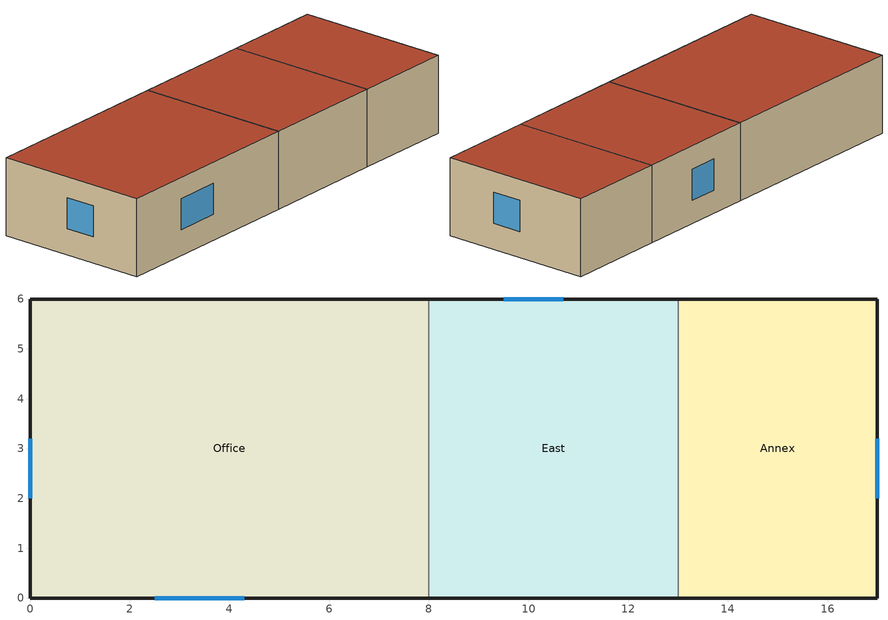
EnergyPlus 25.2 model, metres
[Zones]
Annex
 floor adiabatic (BSA floor): 13,0 13,6 17,6 17,0 z0
 wall outside (BSA exterior_wall): 13,0 17,0 17,6 13,6 z0:3
 wall to East (BSA interzone): 13,6 13,0 z0:3
 window (BSA window W04): 17,2 17,3.2 z1:2.2
 roof outside (BSA roof): 17,0 17,6 13,6 13,0 z3
East
 floor adiabatic (BSA floor): 8,0 8,6 13,6 13,0 z0
 wall outside (BSA exterior_wall): 8,0 13,0 / 13,6 8,6 z0:3
 wall to Office (BSA interzone): 8,6 8,0 z0:3
 window (BSA window W03): 10.7,6 9.5,6 z0.9:2.1
 roof outside (BSA roof): 13,0 13,6 8,6 8,0 z3
Office
 floor adiabatic (BSA floor): 0,0 0,6 8,6 8,0 z0
 wall outside (BSA exterior_wall): 8,6 0,6 0,0 8,0 z0:3
 window (BSA window W02): 0,3.2 0,2 z1:2.2
 window (BSA window W01): 2.5,0 4.3,0 z1:2.2
 roof outside (BSA roof): 8,0 8,6 0,6 0,0 z3
[Building]
Synthetic sourced opaque layers from saved IFC spaces: North Axis {deg}=30
[Site:Location]
Site 1: Latitude {deg}=41.98; Longitude {deg}=-87.92; Time Zone {hr}=-6; Elevation {m}=201
[Material] Roughness=MediumRough; Thermal Absorptance=0.9; Solar Absorptance=0.63; Visible Absorptance=0.61
Name | Thickness {m} | Conductivity {W/m-K} | Density {kg/m3} | Specific Heat {J/kg-K}
BSA exterior_wall layer 1; BSA interzone layer 2 | 0.1 | 0.5 | 800 | 1000
BSA exterior_wall layer 3; BSA interzone layer 1; BSA roof layer 3 | 0.02 | 0.2 | 600 | 1000
BSA floor layer 1 | 0.2 | 1.4 | 2200 | 900
BSA interzone layer 3 | 0.03 | 0.25 | 650 | 1000
BSA roof layer 1 | 0.15 | 1.5 | 2200 | 900
[Material:NoMass] Roughness=MediumRough; Thermal Absorptance=0.9; Solar Absorptance=0.63; Visible Absorptance=0.61
Name | Thermal Resistance {m2-K/W}
BSA exterior_wall layer 2 | 2
BSA roof layer 2 | 3
[WindowMaterial:SimpleGlazingSystem] U-Factor {W/m2-K}=2.7; Solar Heat Gain Coefficient=0.2; Visible Transmittance=0.6
BSA glazing W01; BSA glazing W02; BSA glazing W03; BSA glazing W04
[Construction]
BSA exterior_wall: BSA exterior_wall layer 1, BSA exterior_wall layer 2, BSA exterior_wall layer 3
BSA floor: BSA floor layer 1
BSA interzone: BSA interzone layer 1, BSA interzone layer 2, BSA interzone layer 3
BSA roof: BSA roof layer 1, BSA roof layer 2, BSA roof layer 3
BSA window W01: BSA glazing W01
BSA window W02: BSA glazing W02
BSA window W03: BSA glazing W03
BSA window W04: BSA glazing W04
[Zone] Multiplier=1; Part of Total Floor Area=Yes
Annex; East; Office
[Space]
Name | Zone
Annex space | Annex
East space | East
Office space | Office
[Lights] Schedule=BSA lighting weekly; Design Level Calculation Method=Watts/Area; Watts per Floor Area {W/m2}=12; Return Air Fraction=0; Fraction Radiant=0.4; Fraction Visible=0.2; Fraction Replaceable=1
Name | Zone or ZoneList or Space or SpaceList
Annex lights | Annex space
East lights | East space
Office lights | Office space
[People] Number of People Schedule=BSA people weekly; Number of People Calculation Method=People/Area; People per Floor Area {person/m2}=0.08; Fraction Radiant=0.3; Sensible Heat Fraction=0.6; Activity Level Schedule=BSA person activity; Clothing Insulation Calculation Method=ClothingInsulationSchedule
Name | Zone or ZoneList or Space or SpaceList
Annex people | Annex space
East people | East space
Office people | Office space
[ElectricEquipment] Schedule=BSA equipment weekly; Design Level Calculation Method=Watts/Area; Watts per Floor Area {W/m2}=8; Fraction Latent=0.1; Fraction Radiant=0.3; Fraction Lost=0.1
Name | Zone or ZoneList or Space or SpaceList
Annex equipment | Annex space
East equipment | East space
Office equipment | Office space
[ZoneInfiltration:DesignFlowRate] Schedule=BSA infiltration weekly; Design Flow Rate Calculation Method=AirChanges/Hour; Air Changes per Hour {1/hr}=0.2; Constant Term Coefficient=1; Temperature Term Coefficient=0; Velocity Term Coefficient=0; Velocity Squared Term Coefficient=0; Density Basis=Outdoor
Name | Zone or ZoneList or Space or SpaceList
Annex infiltration | Annex space
East infiltration | East space
Office infiltration | Office space
[ZoneControl:Thermostat] Temperature Difference Between Cutout And Setpoint {deltaC}=0
Name | Zone or ZoneList | Control Type Schedule | Control 1
Annex Thermostat | Annex | Annex Thermostat Schedule | Thermostat Setpoint Dual Setpoint 3
East Thermostat | East | East Thermostat Schedule | Thermostat Setpoint Dual Setpoint 2
Office Thermostat | Office | Office Thermostat Schedule | Thermostat Setpoint Dual Setpoint 1
[ThermostatSetpoint:DualSetpoint] Heating Setpoint Temperature Schedule=Schedule Constant 2; Cooling Setpoint Temperature Schedule=Schedule Constant 3
Thermostat Setpoint Dual Setpoint 3; Thermostat Setpoint Dual Setpoint 2; Thermostat Setpoint Dual Setpoint 1
[ZoneVentilation:DesignFlowRate] Schedule=BSA ventilation weekly; Design Flow Rate Calculation Method=Flow/Area; Design Flow Rate {m3/s}=0; Flow Rate per Floor Area {m3/s-m2}=0.0005; Flow Rate per Person {m3/s-person}=0; Air Changes per Hour {1/hr}=0; Ventilation Type=Balanced; Fan Pressure Rise {Pa}=150; Fan Total Efficiency=0.6; Constant Term Coefficient=1; Temperature Term Coefficient=0; Velocity Term Coefficient=0; Velocity Squared Term Coefficient=0; Minimum Indoor Temperature {C}=-100; Maximum Indoor Temperature {C}=100; Delta Temperature {deltaC}=-100; Minimum Outdoor Temperature {C}=-100; Maximum Outdoor Temperature {C}=100; Maximum Wind Speed {m/s}=40; Density Basis=Outdoor
Name | Zone or ZoneList or Space or SpaceList
Annex ventilation | Annex
East ventilation | East
Office ventilation | Office
[ZoneHVAC:PackagedTerminalAirConditioner] Availability Schedule=Always On Discrete; No Load Supply Air Flow Rate {m3/s}=0; No Load Supply Air Flow Rate Control Set To Low Speed=Yes; Cooling Outdoor Air Flow Rate {m3/s}=0; Heating Outdoor Air Flow Rate {m3/s}=0; No Load Outdoor Air Flow Rate {m3/s}=0; Fan Placement=DrawThrough; Supply Air Fan Operating Mode Schedule=BSA PTAC cycling mode
Name | Cooling Supply Air Flow Rate {m3/s} | Heating Supply Air Flow Rate {m3/s} | Supply Air Fan | Heating Coil | Cooling Coil
Annex PTAC | 0.1 | 0.1 | Annex PTAC fan | Annex PTAC heat | Annex PTAC DX
East PTAC | 0.125 | 0.125 | East PTAC fan | East PTAC heat | East PTAC DX
Office PTAC | 0.2 | 0.2 | Office PTAC fan | Office PTAC heat | Office PTAC DX
[Fan:OnOff] Availability Schedule=Always On Discrete; Fan Total Efficiency=0.6; Pressure Rise {Pa}=200; Motor Efficiency=0.9; Motor In Airstream Fraction=1
Name | Maximum Flow Rate {m3/s} | Fan Power Ratio Function of Speed Ratio Curve | Fan Efficiency Ratio Function of Speed Ratio Curve
Annex PTAC fan | 0.1 | BSA DX Annex fixed speed | BSA DX Annex fixed speed
East PTAC fan | 0.125 | BSA DX East fixed speed | BSA DX East fixed speed
Office PTAC fan | 0.2 | BSA DX Office fixed speed | BSA DX Office fixed speed
[Coil:Heating:Electric] Availability Schedule=Always On Discrete; Efficiency=0.98
Name | Nominal Capacity {W}
Annex PTAC heat | 2600
East PTAC heat | 3200
Office PTAC heat | 5000
[Coil:Cooling:DX:SingleSpeed] Availability Schedule=Always On Discrete; Gross Rated Sensible Heat Ratio=0.75; Gross Rated Cooling COP {W/W}=3.2; Rated Evaporator Fan Power Per Volume Flow Rate 2017 {W/(m3/s)}=773.3; Rated Evaporator Fan Power Per Volume Flow Rate 2023 {W/(m3/s)}=934.4; Total Cooling Capacity Function of Temperature Curve=BSA DX capacity_temperature; Total Cooling Capacity Function of Flow Fraction Curve=BSA DX capacity_flow; Energy Input Ratio Function of Temperature Curve=BSA DX eir_temperature; Energy Input Ratio Function of Flow Fraction Curve=BSA DX eir_flow; Part Load Fraction Correlation Curve=BSA DX part_load; Minimum Outdoor Dry-Bulb Temperature for Compressor Operation {C}=-100; Nominal Time for Condensate Removal to Begin {s}=0; Ratio of Initial Moisture Evaporation Rate and Steady State Latent Capacity=0; Maximum Cycling Rate {cycles/hr}=0; Latent Capacity Time Constant {s}=0; Condenser Type=AirCooled; Evaporative Condenser Effectiveness=0.9; Evaporative Condenser Air Flow Rate {m3/s}=Autosize; Evaporative Condenser Pump Rated Power Consumption {W}=Autosize; Crankcase Heater Capacity {W}=0; Maximum Outdoor Dry-Bulb Temperature for Crankcase Heater Operation {C}=10; Basin Heater Capacity {W/K}=0; Basin Heater Setpoint Temperature {C}=2
Name | Gross Rated Total Cooling Capacity {W} | Rated Air Flow Rate {m3/s}
Annex PTAC DX | 2000 | 0.1
East PTAC DX | 2500 | 0.125
Office PTAC DX | 4000 | 0.2
[Zone equipment]
Annex: Annex PTAC
East: East PTAC
Office: Office PTAC
[Schedule:Day:Interval]
Schedule Day 4; Schedule Day 5; Schedule Day 6; Schedule Day 2; Schedule Day 3; Schedule Day 20; Schedule Day 21; Schedule Day 22; Schedule Day 18; Schedule Day 19; Schedule Day 12; Schedule Day 13; Schedule Day 14; Schedule Day 10; Schedule Day 11; Schedule Day 26; Schedule Day 27; Schedule Day 28; Schedule Day 29; Schedule Day 30; Schedule Day 34; Schedule Day 35; Schedule Day 36; Schedule Day 37; Schedule Day 38: No, 01:00, 0, 02:00, 0, 03:00, 0, 04:00, 0, 05:00, 0, 06:00, 0, 07:00, 0, 08:00, 0, 09:00, 1, 10:00, 1, 11:00, 1, 12:00, 1, 13:00, 1, 14:00, 1, 15:00, 1, 16:00, 1, 17:00, 1, 18:00, 1, 19:00, 0, 20:00, 0, 21:00, 0, 22:00, 0, 23:00, 0, 24:00, 0
Schedule Day 7; Schedule Day 23; Schedule Day 15; Schedule Day 31; Schedule Day 39: No, 01:00, 0, 02:00, 0, 03:00, 0, 04:00, 0, 05:00, 0, 06:00, 0, 07:00, 0, 08:00, 0, 09:00, 0, 10:00, 0.5, 11:00, 0.5, 12:00, 0.5, 13:00, 0.5, 14:00, 0, 15:00, 0, 16:00, 0, 17:00, 0, 18:00, 0, 19:00, 0, 20:00, 0, 21:00, 0, 22:00, 0, 23:00, 0, 24:00, 0
Schedule Day 8; Schedule Day 24; Schedule Day 16; Schedule Day 32; Schedule Day 40: No, 01:00, 0, 02:00, 0, 03:00, 0, 04:00, 0, 05:00, 0, 06:00, 0, 07:00, 0, 08:00, 0, 09:00, 0, 10:00, 0, 11:00, 0, 12:00, 0, 13:00, 0, 14:00, 0, 15:00, 0, 16:00, 0, 17:00, 0, 18:00, 0, 19:00, 0, 20:00, 0, 21:00, 0, 22:00, 0, 23:00, 0, 24:00, 0
Schedule Day 1; Schedule Day 17; Schedule Day 9; Schedule Day 25; Schedule Day 33: No, 24:00, 0
[Schedule:Week:Daily]
BSA lighting weekly Week Rule - Jan1-Jan4: Schedule Day 4, Schedule Day 4, Schedule Day 4, Schedule Day 4, Schedule Day 5, Schedule Day 6, Schedule Day 7, Schedule Day 1, Schedule Day 1, Schedule Day 1, Schedule Day 1, Schedule Day 1
BSA lighting weekly Week Rule - Jan5-Dec31: Schedule Day 8, Schedule Day 2, Schedule Day 3, Schedule Day 4, Schedule Day 5, Schedule Day 6, Schedule Day 7, Schedule Day 1, Schedule Day 1, Schedule Day 1, Schedule Day 1, Schedule Day 1
BSA people weekly Week Rule - Jan1-Jan4: Schedule Day 20, Schedule Day 20, Schedule Day 20, Schedule Day 20, Schedule Day 21, Schedule Day 22, Schedule Day 23, Schedule Day 17, Schedule Day 17, Schedule Day 17, Schedule Day 17, Schedule Day 17
BSA people weekly Week Rule - Jan5-Dec31: Schedule Day 24, Schedule Day 18, Schedule Day 19, Schedule Day 20, Schedule Day 21, Schedule Day 22, Schedule Day 23, Schedule Day 17, Schedule Day 17, Schedule Day 17, Schedule Day 17, Schedule Day 17
BSA equipment weekly Week Rule - Jan1-Jan4: Schedule Day 12, Schedule Day 12, Schedule Day 12, Schedule Day 12, Schedule Day 13, Schedule Day 14, Schedule Day 15, Schedule Day 9, Schedule Day 9, Schedule Day 9, Schedule Day 9, Schedule Day 9
BSA equipment weekly Week Rule - Jan5-Dec31: Schedule Day 16, Schedule Day 10, Schedule Day 11, Schedule Day 12, Schedule Day 13, Schedule Day 14, Schedule Day 15, Schedule Day 9, Schedule Day 9, Schedule Day 9, Schedule Day 9, Schedule Day 9
BSA infiltration weekly Week Rule - Jan1-Jan4: Schedule Day 28, Schedule Day 28, Schedule Day 28, Schedule Day 28, Schedule Day 29, Schedule Day 30, Schedule Day 31, Schedule Day 25, Schedule Day 25, Schedule Day 25, Schedule Day 25, Schedule Day 25
BSA infiltration weekly Week Rule - Jan5-Dec31: Schedule Day 32, Schedule Day 26, Schedule Day 27, Schedule Day 28, Schedule Day 29, Schedule Day 30, Schedule Day 31, Schedule Day 25, Schedule Day 25, Schedule Day 25, Schedule Day 25, Schedule Day 25
BSA ventilation weekly Week Rule - Jan1-Jan4: Schedule Day 36, Schedule Day 36, Schedule Day 36, Schedule Day 36, Schedule Day 37, Schedule Day 38, Schedule Day 39, Schedule Day 33, Schedule Day 33, Schedule Day 33, Schedule Day 33, Schedule Day 33
BSA ventilation weekly Week Rule - Jan5-Dec31: Schedule Day 40, Schedule Day 34, Schedule Day 35, Schedule Day 36, Schedule Day 37, Schedule Day 38, Schedule Day 39, Schedule Day 33, Schedule Day 33, Schedule Day 33, Schedule Day 33, Schedule Day 33
[Schedule:Year]
BSA lighting weekly: BSA lighting weekly Week Rule - Jan1-Jan4, 1, 1, 1, 4, BSA lighting weekly Week Rule - Jan5-Dec31, 1, 5, 12, 31
BSA people weekly: BSA people weekly Week Rule - Jan1-Jan4, 1, 1, 1, 4, BSA people weekly Week Rule - Jan5-Dec31, 1, 5, 12, 31
BSA equipment weekly: BSA equipment weekly Week Rule - Jan1-Jan4, 1, 1, 1, 4, BSA equipment weekly Week Rule - Jan5-Dec31, 1, 5, 12, 31
BSA infiltration weekly: BSA infiltration weekly Week Rule - Jan1-Jan4, 1, 1, 1, 4, BSA infiltration weekly Week Rule - Jan5-Dec31, 1, 5, 12, 31
BSA ventilation weekly: BSA ventilation weekly Week Rule - Jan1-Jan4, 1, 1, 1, 4, BSA ventilation weekly Week Rule - Jan5-Dec31, 1, 5, 12, 31
[Schedule:Constant]
Name | Hourly Value
BSA person activity | 120
Schedule Constant 2 | 20
Schedule Constant 3 | 24
Always On Discrete | 1
BSA PTAC cycling mode | 0
[Schedule:Compact]
Annex Thermostat Schedule; East Thermostat Schedule; Office Thermostat Schedule: Through: 12/31, For: AllDays, Until: 24:00, 4
[Curve:Quadratic] Coefficient1 Constant=1; Coefficient2 x=0; Coefficient3 x**2=0; Input Unit Type for X=Dimensionless; Output Unit Type=Dimensionless
Name | Minimum Value of x {BasedOnField A2} | Maximum Value of x {BasedOnField A2} | Minimum Curve Output {BasedOnField A3} | Maximum Curve Output {BasedOnField A3}
BSA DX Annex fixed speed; BSA DX East fixed speed; BSA DX Office fixed speed | 0 | 1 | 0.01 | 2
BSA DX capacity_flow; BSA DX eir_flow | 0.5 | 1.5 | 0.01 | 2
BSA DX part_load | 0 | 1 | 0.7 | 1
[Curve:Biquadratic] Coefficient1 Constant=1; Coefficient2 x=0; Coefficient3 x**2=0; Coefficient4 y=0; Coefficient5 y**2=0; Coefficient6 x*y=0; Minimum Value of x {BasedOnField A2}=0; Maximum Value of x {BasedOnField A2}=30; Minimum Value of y {BasedOnField A3}=-40; Maximum Value of y {BasedOnField A3}=50; Minimum Curve Output {BasedOnField A4}=0.01; Maximum Curve Output {BasedOnField A4}=2; Input Unit Type for X=Temperature; Input Unit Type for Y=Temperature; Output Unit Type=Dimensionless
BSA DX capacity_temperature; BSA DX eir_temperature
